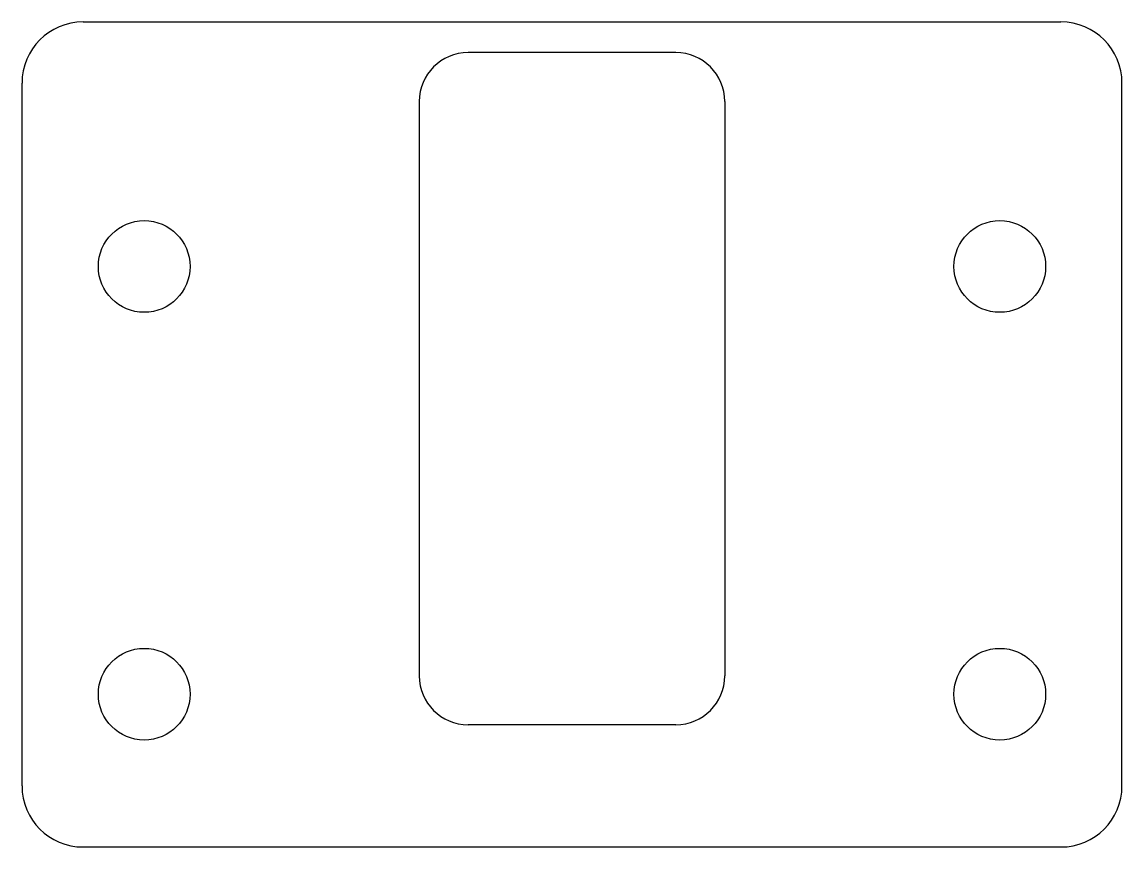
# Model space of a CAD drawing. Extents: x 110 to 290, y 760 to 895.
import ezdxf

# ---------------------------------------------------------------- set-up
doc = ezdxf.new("R2010")
doc.units = 0
doc.layers.add('VISIBLE', color=7, linetype='CONTINUOUS')

msp = doc.modelspace()

# ---------------------------------------------------------------- linework, layer by layer
at = {"layer": 'VISIBLE'}
for p, q in [((120, 895), (280, 895)), ((217, 890), (183, 890)), ((110, 770), (110, 885)), ((290, 770), (290, 885)), ((175, 882), (175, 788)), ((225, 882), (225, 788)), ((217, 780), (183, 780)), ((120, 760), (280, 760))]:
    msp.add_line(p, q, dxfattribs=at)
for centre in [(130, 855), (270, 855), (130, 785), (270, 785)]:
    msp.add_circle(centre, 7.5, dxfattribs=at)
for centre, radius, start, end in [((120, 885), 10, 90, 180), ((280, 885), 10, 0, 90), ((183, 882), 8, 90, 180), ((217, 882), 8, 0, 90), ((183, 788), 8, 180, 270), ((217, 788), 8, 270, 0), ((120, 770), 10, 180, 270), ((280, 770), 10, 270, 0)]:
    msp.add_arc(centre, radius, start, end, dxfattribs=at)

doc.saveas('drawing.dxf')
